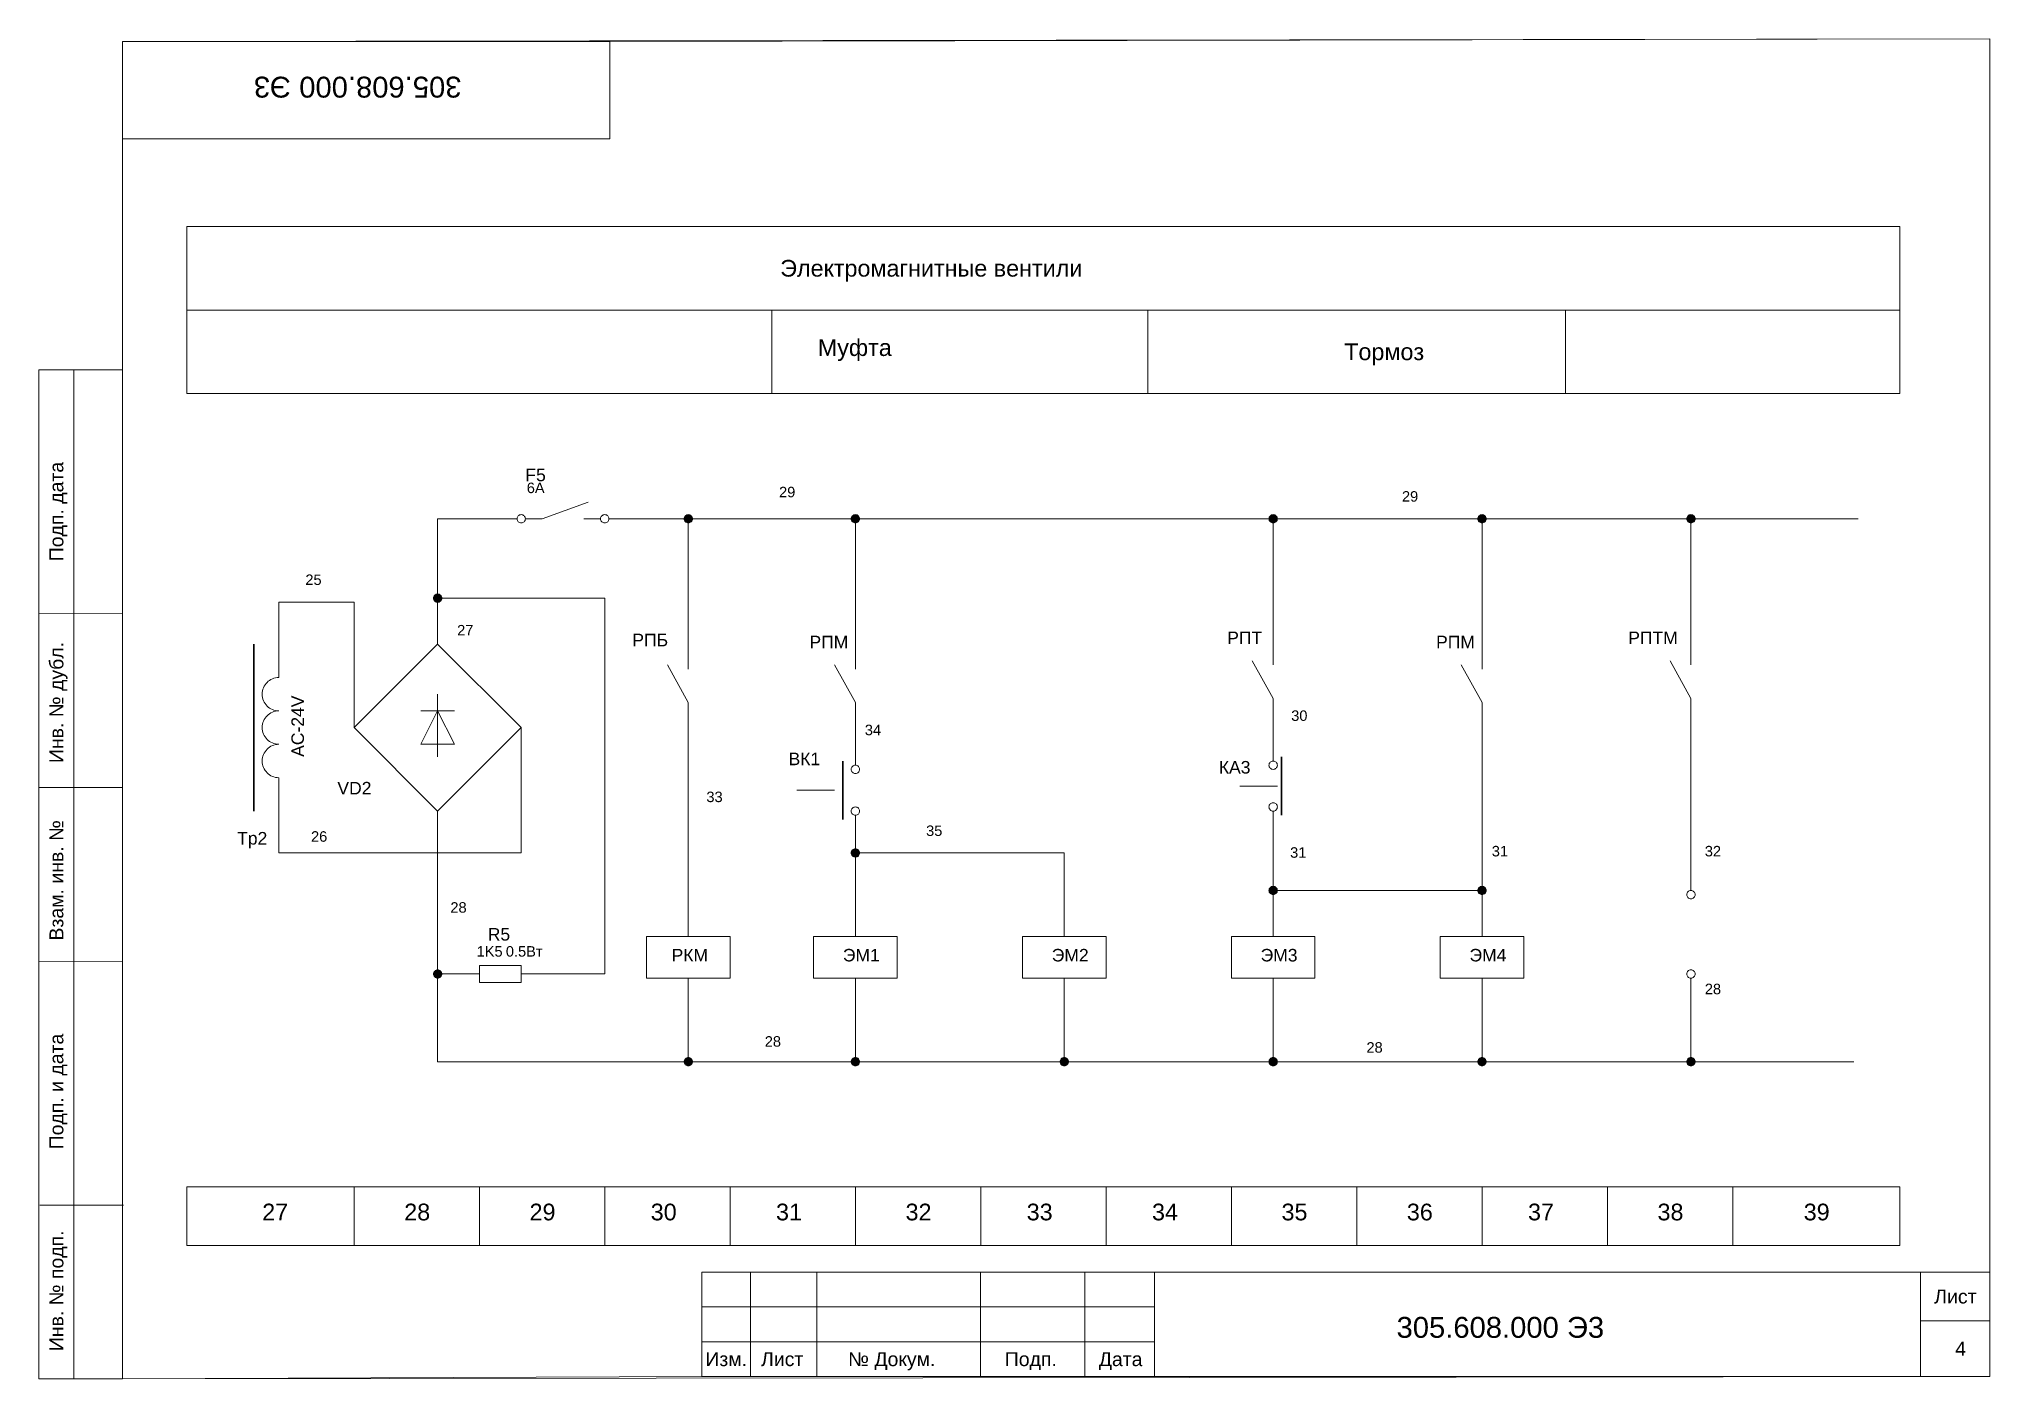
# Paper-space layout 'Лист5' of a CAD drawing. Header units: millimetres. Extents: x 3 to 283, y 4 to 197.
# The model-space entities are those that its viewports show. They can reach past a viewport. Long polylines and large blocks are cut down to what shows.
import ezdxf

# ---------------------------------------------------------------- set-up
doc = ezdxf.new("R2010")
doc.units = ezdxf.units.MM
doc.layers.get('0').update_dxf_attribs({"lineweight": 20})
doc.styles.get("Standard").update_dxf_attribs({"font": 'arial.ttf'})

msp = doc.modelspace()

# ---------------------------------------------------------------- hatches: boundary and pattern name
h = msp.add_hatch(color=256)
h.dxf.hatch_style = 1
h.paths.add_polyline_path([(3085.5, 1014.5, 1), (3084.5, 1014.5, 1)])
h = msp.add_hatch(color=256)
h.dxf.hatch_style = 1
h.paths.add_polyline_path([(3105.5, 1014.5, 1), (3104.5, 1014.5, 1)])
h = msp.add_hatch(color=256)
h.dxf.hatch_style = 1
h.paths.add_polyline_path([(3155.5, 1014.5, 1), (3154.5, 1014.5, 1)])
h = msp.add_hatch(color=256)
h.dxf.hatch_style = 1
h.paths.add_polyline_path([(3180.5, 1014.5, 1), (3179.5, 1014.5, 1)])
h = msp.add_hatch(color=256)
h.dxf.hatch_style = 1
h.paths.add_polyline_path([(3205.5, 1014.5, 1), (3204.5, 1014.5, 1)])
h = msp.add_hatch(color=256)
h.dxf.hatch_style = 1
h.paths.add_polyline_path([(3055.5, 1005, 1), (3054.5, 1005, 1)])
h = msp.add_hatch(color=256)
h.dxf.hatch_style = 1
h.paths.add_polyline_path([(3105.5, 974.5, 1), (3104.5, 974.5, 1)])
h = msp.add_hatch(color=256)
h.dxf.hatch_style = 1
h.paths.add_polyline_path([(3155.5, 970, 1), (3154.5, 970, 1)])
h = msp.add_hatch(color=256)
h.dxf.hatch_style = 1
h.paths.add_polyline_path([(3180.5, 970, 1), (3179.5, 970, 1)])
h = msp.add_hatch(color=256)
h.dxf.hatch_style = 1
h.paths.add_polyline_path([(3055.5, 960, 1), (3054.5, 960, 1)])
h = msp.add_hatch(color=256)
h.dxf.hatch_style = 1
h.paths.add_polyline_path([(3085.5, 949.5, 1), (3084.5, 949.5, 1)])
h = msp.add_hatch(color=256)
h.dxf.hatch_style = 1
h.paths.add_polyline_path([(3105.5, 949.5, 1), (3104.5, 949.5, 1)])
h = msp.add_hatch(color=256)
h.dxf.hatch_style = 1
h.paths.add_polyline_path([(3130.5, 949.5, 1), (3129.5, 949.5, 1)])
h = msp.add_hatch(color=256)
h.dxf.hatch_style = 1
h.paths.add_polyline_path([(3155.5, 949.5, 1), (3154.5, 949.5, 1)])
h = msp.add_hatch(color=256)
h.dxf.hatch_style = 1
h.paths.add_polyline_path([(3180.5, 949.5, 1), (3179.5, 949.5, 1)])
h = msp.add_hatch(color=256)
h.dxf.hatch_style = 1
h.paths.add_polyline_path([(3205.5, 949.5, 1), (3204.5, 949.5, 1)])

# ---------------------------------------------------------------- linework, layer by layer
for p, q in [((3025, 1039.5), (3230, 1039.5)), ((3095, 1039.5), (3095, 1029.5)), ((3140, 1039.5), (3140, 1029.5)), ((3190, 1039.5), (3190, 1029.5)), ((3067.5, 1014.5), (3073, 1016.5)), ((3055, 999.5), (3055, 1014.5)), ((3055, 1014.5), (3064.5, 1014.5)), ((3067.5, 1014.5), (3065.5, 1014.5)), ((3074.5, 1014.5), (3072.5, 1014.5)), ((3075.5, 1014.5), (3225, 1014.5)), ((3085, 999.5), (3085, 1014.5)), ((3105, 1014.5), (3105, 999.5)), ((3155, 1014.5), (3155, 1000)), ((3180, 1014.5), (3180, 999.5)), ((3205, 1014.5), (3205, 1000)), ((3036, 995.5), (3036, 1004.5)), ((3045, 1004.5), (3036, 1004.5)), ((3045, 1004.5), (3045, 989.5)), ((3075, 1005), (3055, 1005)), ((3075, 960), (3075, 1005)), ((3055, 999.5), (3045, 989.5)), ((3065, 989.5), (3055, 999.5)), ((3085, 999.5), (3085, 996.5)), ((3105, 999.5), (3105, 996.5)), ((3155, 1000), (3155, 997)), ((3180, 999.5), (3180, 996.5)), ((3205, 1000), (3205, 997)), ((3155, 993), (3152.5, 997.5)), ((3205, 993), (3202.5, 997.5)), ((3085, 992.5), (3082.5, 997)), ((3105, 992.5), (3102.5, 997)), ((3180, 992.5), (3177.5, 997)), ((3055, 993.5), (3055, 986)), ((3085, 989.5), (3085, 992.5)), ((3105, 989.5), (3105, 992.5)), ((3155, 990), (3155, 993)), ((3180, 989.5), (3180, 992.5)), ((3205, 990), (3205, 993)), ((3053, 991.5), (3057, 991.5)), ((3055, 991.5), (3053, 987.5)), ((3057, 987.5), (3055, 991.5)), ((3045, 989.5), (3055, 979.5)), ((3055, 979.5), (3065, 989.5)), ((3065, 974.5), (3065, 989.5)), ((3085, 989.5), (3085, 964.5)), ((3105, 989.5), (3105, 985)), ((3155, 990), (3155, 985.5)), ((3180, 989.5), (3180, 964.5)), ((3205, 990), (3205, 970)), ((3053, 987.5), (3057, 987.5)), ((3036, 983.5), (3036, 974.5)), ((3098, 982), (3102.5, 982)), ((3151, 982.5), (3155.5, 982.5)), ((3055, 979.5), (3055, 949.5)), ((3105, 979), (3105, 964.5)), ((3155, 979.5), (3155, 964.5)), ((3036, 974.5), (3065, 974.5)), ((3105, 974.5), (3130, 974.5)), ((3130, 974.5), (3130, 964.5)), ((3155, 970), (3180, 970)), ((3060, 960), (3055, 960)), ((3065, 960), (3075, 960)), ((3085, 959.5), (3085, 949.5)), ((3105, 959.5), (3105, 949.5)), ((3130, 959.5), (3130, 949.5)), ((3155, 959.5), (3155, 949.5)), ((3180, 959.5), (3180, 949.5)), ((3205, 959.5), (3205, 949.5)), ((3055, 949.5), (3224.5, 949.5)), ((3045, 934.5), (3045, 927.5)), ((3060, 934.5), (3060, 927.5)), ((3075, 934.5), (3075, 927.5)), ((3090, 934.5), (3090, 927.5)), ((3105, 934.5), (3105, 927.5)), ((3120, 934.5), (3120, 927.5)), ((3135, 934.5), (3135, 927.5)), ((3150, 934.5), (3150, 927.5)), ((3165, 934.5), (3165, 927.5)), ((3180, 934.5), (3180, 927.5)), ((3195, 934.5), (3195, 927.5)), ((3210, 934.5), (3210, 927.5))]:
    msp.add_line(p, q)
at = {"lineweight": 30}
for p, q in [((3033, 979.5), (3033, 999.5)), ((3103.5, 985.5), (3103.5, 978.5)), ((3103.5, 985.5), (3103.5, 978.5)), ((3156, 986), (3156, 979))]:
    msp.add_line(p, q, dxfattribs=at)
for points in [[(3230, 1029.5), (3025, 1029.5), (3025, 1049.5), (3230, 1049.5)], [(3080, 964.5), (3090, 964.5), (3090, 959.5), (3080, 959.5)], [(3100, 964.5), (3110, 964.5), (3110, 959.5), (3100, 959.5)], [(3125, 964.5), (3135, 964.5), (3135, 959.5), (3125, 959.5)], [(3150, 964.5), (3160, 964.5), (3160, 959.5), (3150, 959.5)], [(3175, 964.5), (3185, 964.5), (3185, 959.5), (3175, 959.5)], [(3060, 961), (3065, 961), (3065, 959), (3060, 959)], [(3230, 927.5), (3025, 927.5), (3025, 934.5), (3230, 934.5)]]:
    msp.add_lwpolyline(points, close=True)
for centre in [(3065, 1014.5), (3075, 1014.5), (3085, 1014.5), (3105, 1014.5), (3155, 1014.5), (3180, 1014.5), (3205, 1014.5), (3055, 1005), (3155, 985), (3105, 984.5), (3105, 979.5), (3155, 980), (3105, 974.5), (3155, 970), (3180, 970), (3205, 969.5), (3055, 960), (3205, 960), (3085, 949.5), (3105, 949.5), (3130, 949.5), (3155, 949.5), (3180, 949.5), (3205, 949.5)]:
    msp.add_circle(centre, 0.5)
for centre in [(3036, 993.5), (3036, 989.5), (3036, 985.5)]:
    msp.add_arc(centre, 2, 90, 270)

# ---------------------------------------------------------------- texts
for s, height, p in [('Электромагнитные вентили', 2, (3096, 1043.5)), ('Муфта', 2, (3100.5, 1034)), ('Тормоз', 2, (3163.5, 1033.5)), ('F5', 1.5, (3065.5, 1019)), ('6A', 1.25, (3065.665, 1017.582)), ('29', 1.25, (3095.862, 1017.079)), ('29', 1.25, (3170.417, 1016.559)), ('25', 1.25, (3039.165, 1006.582)), ('27', 1.25, (3057.332, 1000.539)), ('РПБ', 1.5, (3078.306, 999.239)), ('РПМ', 1.5, (3099.5, 999)), ('РПТ', 1.5, (3149.5, 999.5)), ('РПМ', 1.5, (3174.5, 999)), ('РПТМ', 1.5, (3197.5, 999.5)), ('30', 1.25, (3157.16, 990.305)), ('34', 1.25, (3106.13, 988.591)), ('ВК1', 1.5, (3097, 985)), ('КА3', 1.5, (3148.5, 984)), ('VD2', 1.5, (3043, 981.5)), ('33', 1.25, (3087.165, 980.582)), ('Tp2', 1.5, (3031, 975.5)), ('26', 1.25, (3039.845, 975.838)), ('35', 1.25, (3113.459, 976.528)), ('31', 1.25, (3157.029, 973.921)), ('31', 1.25, (3181.165, 974.082)), ('32', 1.25, (3206.665, 974.082)), ('28', 1.25, (3056.524, 967.343)), ('R5', 1.5, (3061, 964)), ('1K5', 1.25, (3059.665, 962.082)), ('0.5Вт', 1.25, (3063.165, 962.082)), ('РКМ', 1.5, (3083, 961.5)), ('ЭМ1', 1.5, (3103.5, 961.5)), ('ЭМ2', 1.5, (3128.5, 961.5)), ('ЭМ3', 1.5, (3153.5, 961.5)), ('ЭМ4', 1.5, (3178.5, 961.5)), ('28', 1.25, (3206.665, 957.582)), ('28', 1.25, (3094.152, 951.299)), ('28', 1.25, (3166.165, 950.582)), ('27', 2, (3034, 930.5)), ('28', 2, (3051, 930.5)), ('29', 2, (3066, 930.5)), ('30', 2, (3080.5, 930.5)), ('31', 2, (3095.5, 930.5)), ('32', 2, (3111, 930.5)), ('33', 2, (3125.5, 930.5)), ('34', 2, (3140.5, 930.5)), ('35', 2, (3156, 930.5)), ('36', 2, (3171, 930.5)), ('37', 2, (3185.5, 930.5)), ('38', 2, (3201, 930.5)), ('39', 2, (3218.5, 930.5))]:
    msp.add_text(s, height=height).set_placement(p)
msp.add_text('АС-24V', height=1.5, rotation=90).set_placement((3039, 986))

psp = doc.layouts.new('Лист5')

# ---------------------------------------------------------------- linework, layer by layer
for p, q in [((2.94, 149.13), (14.94, 149.13)), ((2.94, 4.13), (2.94, 149.13)), ((7.94, 4.13), (7.94, 149.13)), ((14.94, 114.13), (2.94, 114.16)), ((14.94, 89.13), (2.94, 89.11)), ((14.94, 64.13), (2.94, 64.17)), ((15.07, 29.13), (3.07, 29.13)), ((15.07, 29.13), (3.07, 29.13)), ((14.74, 29.13), (3.07, 29.13)), ((105.15, 19.48), (105.15, 4.48)), ((114.65, 19.48), (114.65, 4.48)), ((138.15, 19.48), (138.15, 4.48)), ((153.15, 19.48), (153.15, 4.48)), ((273.15, 19.48), (273.15, 4.48)), ((98.15, 14.48), (163.15, 14.48)), ((273.15, 12.48), (283.15, 12.48)), ((98.15, 9.48), (163.15, 9.48)), ((14.94, 4.13), (2.94, 4.13))]:
    psp.add_line(p, q)
for points in [[(14.94, 4.13), (283.15, 4.48), (283.15, 196.67), (14.94, 196.32)], [(14.94, 4.13), (14.94, 182.32), (84.94, 182.32), (84.94, 196.32), (283.15, 196.67), (283.15, 19.48), (98.15, 19.48), (98.15, 4.48), (14.94, 4.13)], [(14.94, 196.32), (84.94, 196.32), (84.94, 182.32), (14.94, 182.32)], [(98.15, 4.48), (98.15, 19.48), (283.15, 19.48), (283.15, 4.48)], [(98.15, 19.48), (163.15, 19.48), (163.15, 4.48), (98.15, 4.48)]]:
    psp.add_lwpolyline(points, close=True)

# ---------------------------------------------------------------- texts
for s, height, rotation, p in [('305.608.000 Э3', 3, 180, (63.62, 191.25)), ('Подп. дата', 2, 90, (6.44, 121.63)), ('Инв. № дубл.', 2, 90, (6.44, 92.63)), ('Взам. инв. №', 2, 90, (6.44, 67.13)), ('Подп. и дата', 2, 90, (6.44, 37.13)), ('Инв. № подп.', 2, 90, (6.44, 8.13))]:
    psp.add_text(s, height=height, rotation=rotation).set_placement(p)
for s, height, p in [('Лист', 2, (275.15, 14.98)), ('305.608.000 Э3', 3, (197.92, 10.05)), ('4', 2, (278.15, 7.48)), ('Изм.', 2, (98.65, 5.98)), ('Лист', 2, (106.65, 5.98)), ('№ Докум.', 2, (119.15, 5.98)), ('Подп.', 2, (141.65, 5.98)), ('Дата', 2, (155.15, 5.98))]:
    psp.add_text(s, height=height).set_placement(p)

# ---------------------------------------------------------------- viewports
at = {"layer": '0'}
vp = psp.add_viewport(center=(149.05, 100.4), size=(268.21, 192.5347), view_center_point=(3129.044, 991.73), view_height=160.44562, dxfattribs=at)
vp.dxf.flags = 0x10000  # cut along an outline
vp.dxf.clipping_boundary_handle = psp.add_lwpolyline([(14.94, 4.13), (14.94, 182.32), (84.94, 182.32), (84.94, 196.32), (283.15, 196.67), (283.15, 19.48), (98.15, 19.48), (98.15, 4.48), (14.94, 4.13)], format="xyb", close=True, dxfattribs={"invisible": 1}).dxf.handle

doc.saveas('drawing.dxf')
